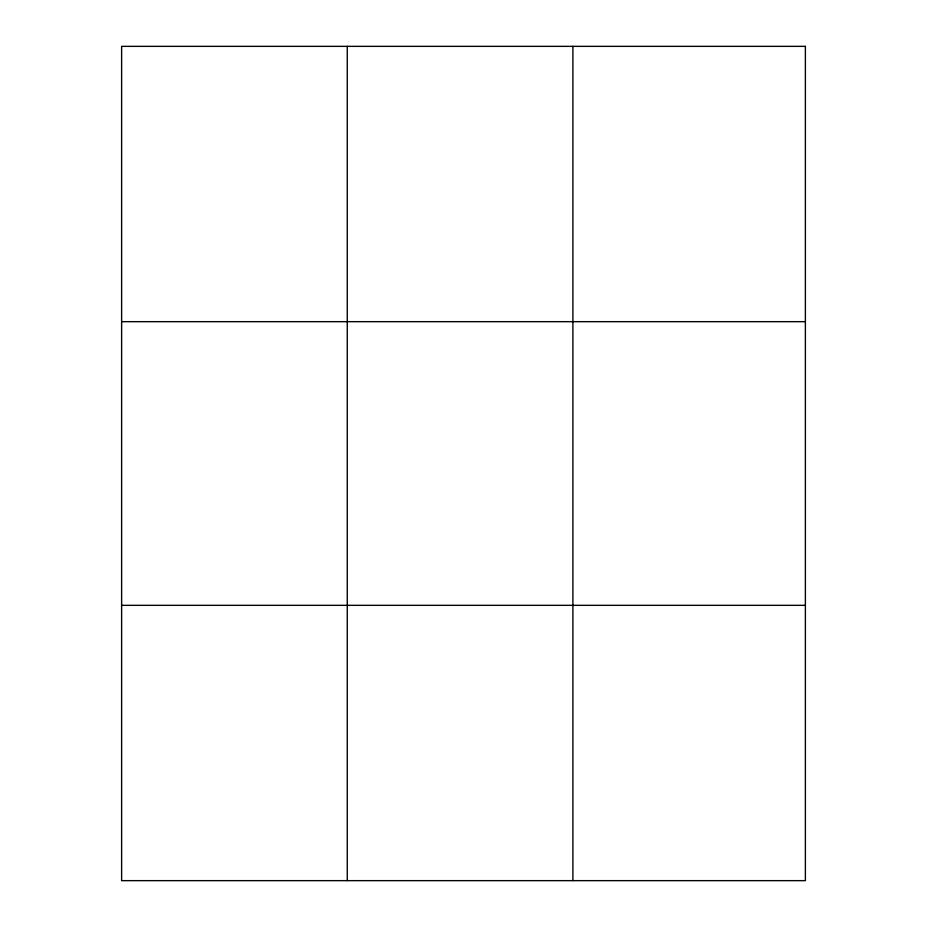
<?xml version="1.0" encoding="UTF-8"?>
<svg xmlns="http://www.w3.org/2000/svg" width="927" height="927" viewBox="0 0 927 927"><rect width="100%" height="100%" fill="white"/><g stroke="black" fill="none" stroke-linecap="round" stroke-linejoin="round"><path stroke-width="1.39" d="M347.266 880.65L347.266 46.35M572.898 880.65L572.898 46.35M121.622 321.669L805.378 321.669M121.622 605.331L805.378 605.331M805.378 46.35L805.378 880.65L121.622 880.65L121.622 46.35L805.378 46.35"/></g></svg>
